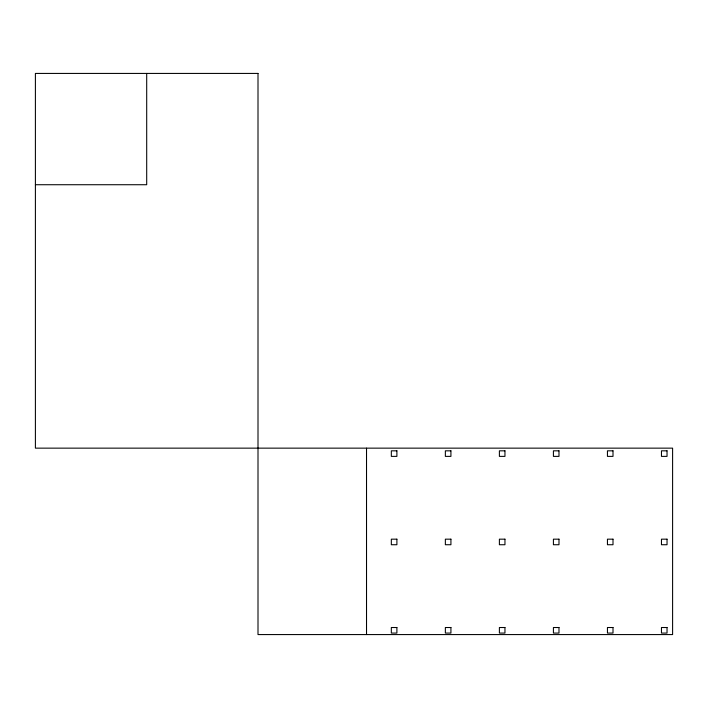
<?xml version="1.0" encoding="UTF-8"?>
<svg xmlns="http://www.w3.org/2000/svg" width="708" height="708" viewBox="0 0 708 708"><rect width="100%" height="100%" fill="white"/><g stroke="black" fill="none" stroke-linecap="round" stroke-linejoin="round"><path stroke-width="1.06" d="M35.4 184.726L146.698 184.726L146.698 73.428M366.523 448.146L366.523 634.572M258.004 73.428L35.4 73.428L35.4 448.146L672.6 448.146L672.6 634.572L258.004 634.572L258.004 73.428M396.896 450.828L391.329 450.828L391.329 456.386L396.896 456.386L396.896 450.828M450.925 450.828L445.359 450.828L445.359 456.386L450.925 456.386L450.925 450.828M504.954 450.828L499.388 450.828L499.388 456.386L504.954 456.386L504.954 450.828M558.984 450.828L553.417 450.828L553.417 456.386L558.984 456.386L558.984 450.828M613.004 450.828L607.446 450.828L607.446 456.386L613.004 456.386L613.004 450.828M667.033 450.828L661.467 450.828L661.467 456.386L667.033 456.386L667.033 450.828M396.896 539.169L391.329 539.169L391.329 544.735L396.896 544.735L396.896 539.169M450.925 539.169L445.359 539.169L445.359 544.735L450.925 544.735L450.925 539.169M504.954 539.169L499.388 539.169L499.388 544.735L504.954 544.735L504.954 539.169M558.984 539.169L553.417 539.169L553.417 544.735L558.984 544.735L558.984 539.169M613.004 539.169L607.446 539.169L607.446 544.735L613.004 544.735L613.004 539.169M667.033 539.169L661.467 539.169L661.467 544.735L667.033 544.735L667.033 539.169M396.896 627.518L391.329 627.518L391.329 633.076L396.896 633.076L396.896 627.518M450.925 627.518L445.359 627.518L445.359 633.076L450.925 633.076L450.925 627.518M504.954 627.518L499.388 627.518L499.388 633.076L504.954 633.076L504.954 627.518M558.984 627.518L553.417 627.518L553.417 633.076L558.984 633.076L558.984 627.518M613.004 627.518L607.446 627.518L607.446 633.076L613.004 633.076L613.004 627.518M667.033 627.518L661.467 627.518L661.467 633.076L667.033 633.076L667.033 627.518"/></g></svg>
